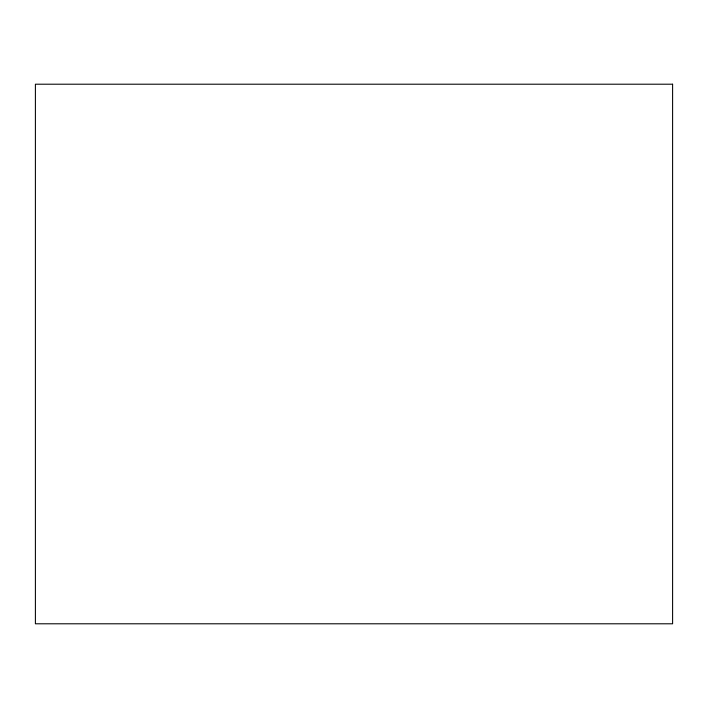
<?xml version="1.0" encoding="UTF-8"?>
<svg xmlns="http://www.w3.org/2000/svg" width="708" height="708" viewBox="0 0 708 708"><rect width="100%" height="100%" fill="white"/><g stroke="black" fill="none" stroke-linecap="round" stroke-linejoin="round"><path stroke-width="1.06" d="M672.6 84.208L35.4 84.208L35.4 623.792L672.6 623.792L672.6 84.208"/></g></svg>
